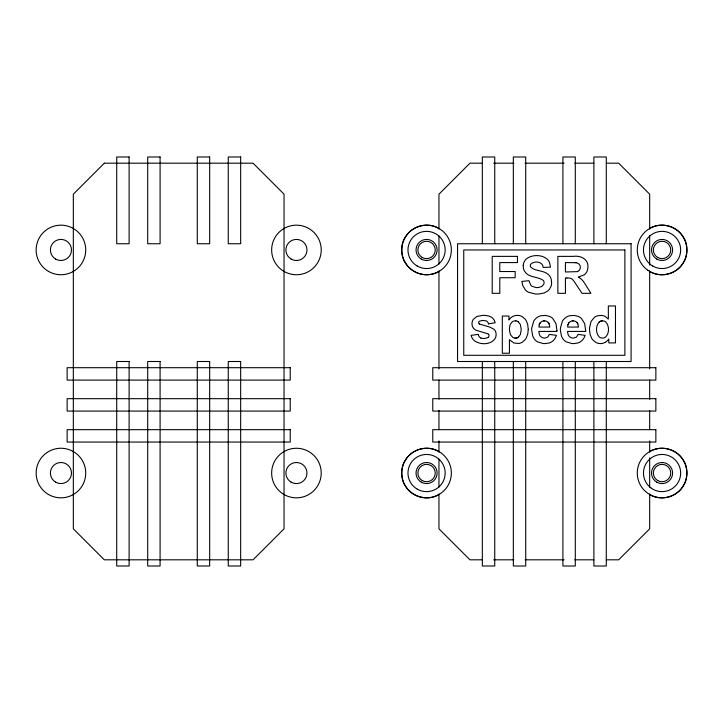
<?xml version="1.0" encoding="UTF-8"?>
<svg xmlns="http://www.w3.org/2000/svg" width="723" height="723" viewBox="0 0 723 723"><rect width="100%" height="100%" fill="white"/><g stroke="black" fill="none" stroke-linecap="round" stroke-linejoin="round"><path stroke-width="1.08" d="M543.823 320.876A5.242 5.242 0 0 0 540.262 322.747A5.395 5.395 0 0 0 539.304 324.51L538.933 327.067L549.823 327.067L549.019 323.588A4.925 4.925 0 0 0 548.188 322.449A5.287 5.287 0 0 0 544.401 320.858M567.998 324.51L567.627 327.067L578.517 327.067L577.713 323.588A4.925 4.925 0 0 0 576.882 322.449A5.287 5.287 0 0 0 573.095 320.858M404.184 239.313C409.833 226.435 427.212 221.13 439.105 228.567M404.184 462.404C409.76 449.724 426.742 444.329 438.626 451.396M684.139 261.22C678.301 273.493 661.681 278.527 650.004 271.604M684.139 484.32C678.228 496.782 661.211 501.726 649.525 494.433M518.662 336.945A4.826 4.826 0 0 1 516.077 338.066A4.781 4.781 0 0 0 518.436 337.135L520.37 334.532L521.111 330.51A23.796 23.796 0 0 0 521.129 328.857L520.352 324.5L518.355 321.862M599.222 322.015C595.508 325.784 595.616 333.222 599.277 336.99A4.907 4.907 0 0 0 601.111 337.912L601.816 338.048A5.992 5.992 0 0 0 602.846 338.084A4.826 4.826 0 0 0 605.287 337.27C609.525 333.728 609.453 325.946 605.829 322.033A5.052 5.052 0 0 0 603.127 320.904A6.055 6.055 0 0 0 602.196 320.885L601.888 320.904A5.07 5.07 0 0 0 599.222 322.015A5.115 5.115 0 0 1 602.196 320.876M488.07 337.514L484.6 338.536A13.068 13.068 0 0 1 483.624 338.545L481.03 338.048M649.525 228.567C661.428 221.13 678.798 226.435 684.446 239.313M439.105 494.433C427.42 501.726 410.402 496.782 404.491 484.32M438.626 271.604C426.95 278.527 410.33 273.493 404.491 261.22M650.004 451.396C661.897 444.329 678.87 449.724 684.446 462.404M488.54 323.859L495.201 322.711L494.207 320.235A8.821 8.821 0 0 0 491.513 317.216L488.621 315.951L484.654 315.391A29.426 29.426 0 0 0 482.603 315.373L476.791 316.502L473.321 319.367A7.284 7.284 0 0 0 472.11 322.395L472.029 323.244A8.929 8.929 0 0 0 472.065 324.627L472.327 325.946A6.624 6.624 0 0 0 473.52 328.233L474.821 329.48A6.805 6.805 0 0 0 475.879 330.167L486.109 333.276A13.068 13.068 0 0 1 487.32 333.61L488.495 334.225M478.21 334.415L471.098 335.336L471.378 336.267A10.285 10.285 0 0 0 474.875 341.093C480.777 344.871 490.565 344.952 494.912 338.771A7.79 7.79 0 0 0 496.068 335.445L496.105 334.993A9.553 9.553 0 0 0 496.077 333.71L495.689 331.839A6.127 6.127 0 0 0 493.899 329.218L489.76 327.085L479.376 323.994M543.542 320.931L543.823 320.904A6.435 6.435 0 0 1 544.681 320.876M572.227 320.931L572.508 320.904A6.435 6.435 0 0 1 573.375 320.876M482.34 163.19L469.95 163.19L438.96 194.18L438.96 229.11M493.61 163.19L513.89 163.19M525.052 163.19L564.03 163.19M574.74 163.19L593.89 163.19M606.29 163.19L618.68 163.19L649.67 194.18L649.67 229.11M566.931 277.957L565.431 277.957L565.431 293.33L557.858 293.33L557.858 256.376L573.484 256.376C580.162 255.282 588.468 258.979 587.926 266.76A13.62 13.62 0 0 1 587.889 267.772L587.582 269.679A9.336 9.336 0 0 1 585.522 273.646A8.703 8.703 0 0 1 584.166 274.867L578.319 277.063A16.909 16.909 0 0 1 582.702 280.578L584.347 282.874A65.07 65.07 0 0 1 585.494 284.618L590.908 293.33L582.033 293.33L574.631 282.16A50.646 50.646 0 0 0 573.917 281.184L573.014 280.054A5.703 5.703 0 0 0 570.357 278.219L569.363 278.084A19.729 19.729 0 0 0 566.931 277.966M482.34 559.81L469.95 559.81L438.96 528.82L438.96 493.89M493.61 559.81L513.89 559.81M525.16 559.81L564.03 559.81M574.74 559.81L593.89 559.81M606.29 559.81L618.68 559.81L649.67 528.82L649.67 493.89M576.583 262.702L565.431 262.576L565.431 271.984L577.135 271.64A3.461 3.461 0 0 0 577.695 271.468M515.165 338.084A5.025 5.025 0 0 1 512.616 337.225L510.42 334.622L509.453 330.149A21.582 21.582 0 0 1 509.435 328.531L510.086 324.754L512.011 322.033A5.142 5.142 0 0 1 514.731 320.904A5.947 5.947 0 0 1 515.662 320.885L515.96 320.904M649.67 235.87L649.67 265.16M649.67 270.8L649.67 368.82M649.67 380.09L649.67 399.25M649.67 410.51L649.67 429.67M649.67 440.94L649.67 452.2M649.67 457.84L649.67 487.13M606.29 243.75L606.29 156.99L593.89 156.99L593.89 243.75M606.29 361.5L606.29 566.01L593.89 566.01L593.89 361.5M575.3 243.75L575.3 156.99L562.91 156.99L562.91 243.75M575.3 361.5L575.3 566.01L562.91 566.01L562.91 361.5M525.72 243.75L525.72 156.99L513.33 156.99L513.33 243.75M525.72 361.5L525.72 566.01L513.33 566.01L513.33 361.5M494.74 243.75L494.74 156.99L482.34 156.99L482.34 243.75M494.74 361.5L494.74 566.01L482.34 566.01L482.34 361.5M438.96 235.87L438.96 264.04M438.96 270.8L438.96 368.82M438.96 380.09L438.96 399.25M438.96 410.51L438.96 429.67M438.96 440.94L438.96 452.2M438.96 458.96L438.96 487.13M404.338 484.473A19.385 13.71 90 0 1 404.021 462.259M404.338 261.374A19.385 13.71 90 0 1 404.021 239.159M684.609 239.159A19.385 13.71 -90 0 1 684.292 261.374M684.609 462.259A19.385 13.71 -90 0 1 684.292 484.473M605.015 342.467A11.071 11.071 0 0 0 608.784 338.979L608.811 342.91L615.472 342.91L615.472 305.956L608.35 305.956L608.35 319.078L605.296 316.538A9.263 9.263 0 0 0 601.771 315.427L597.831 315.716A9.86 9.86 0 0 0 594.378 317.379L591.025 321.491L589.579 327.718A27.628 27.628 0 0 0 589.543 330.212L590.149 334.686L591.676 338.337A11.414 11.414 0 0 0 592.77 339.846L595.86 342.413A9.39 9.39 0 0 0 598.906 343.47L600.56 343.597A9.562 9.562 0 0 0 604.988 342.413M567.907 324.799A5.477 5.477 0 0 1 569.146 322.53M568.956 322.747A5.242 5.242 0 0 1 572.508 320.876M576.882 322.449A5.016 5.016 0 0 1 577.84 323.841M539.222 324.799A5.477 5.477 0 0 1 540.452 322.53M548.197 322.449A5.016 5.016 0 0 1 549.146 323.841M515.662 320.876A4.88 4.88 0 0 1 518.373 321.871M516.077 338.057A5.549 5.549 0 0 1 514.857 338.057M480.967 338.165A5.061 5.061 0 0 1 478.265 334.406M479.385 323.976A1.699 1.699 0 0 1 478.644 322.774A1.817 1.817 0 0 1 479.476 321.211L482.494 320.443L486.064 320.831A3.787 3.787 0 0 1 486.913 321.301A4.564 4.564 0 0 1 488.513 323.868M488.513 334.216A1.979 1.979 0 0 1 488.992 335.49A2.449 2.449 0 0 1 488.088 337.542M576.574 262.774A4.627 4.627 0 0 1 577.569 271.613M575.11 262.612A34.767 34.767 0 0 1 575.915 262.648M556.945 330.429L556.936 331.432L538.807 331.432L539.403 334.532A5.784 5.784 0 0 0 540.56 336.34A5.639 5.639 0 0 0 544.13 338.084A6.796 6.796 0 0 0 544.961 338.084L547.754 337.108L549.363 334.415L556.484 335.336L555.228 338.093A10.872 10.872 0 0 1 549.299 342.973L545.305 343.588A19.602 19.602 0 0 1 543.054 343.524L537.397 341.798A10.375 10.375 0 0 1 535.255 340.072L534.36 338.997A13.014 13.014 0 0 1 532.734 335.951L531.703 330.384A23.922 23.922 0 0 1 531.748 328.052L533.664 321.247A11.803 11.803 0 0 1 535.201 319.168L536.583 317.876A11.216 11.216 0 0 1 540.912 315.734L545.558 315.427L549.48 316.358A11.062 11.062 0 0 1 552.697 318.391L555.96 323.588L556.945 330.429M585.639 330.429L585.63 331.432L567.501 331.432L568.088 334.532A5.784 5.784 0 0 0 569.245 336.34A5.639 5.639 0 0 0 572.824 338.084A6.796 6.796 0 0 0 573.646 338.084L576.439 337.108L578.057 334.415L585.169 335.336L583.922 338.093A10.872 10.872 0 0 1 577.993 342.973L573.999 343.588A19.602 19.602 0 0 1 571.748 343.524L566.091 341.798A10.375 10.375 0 0 1 563.949 340.072L563.045 338.997A13.014 13.014 0 0 1 561.428 335.951L560.397 330.384A23.922 23.922 0 0 1 560.433 328.052L562.358 321.247A11.803 11.803 0 0 1 563.895 319.168L565.278 317.876A11.216 11.216 0 0 1 569.597 315.734L574.243 315.427L578.174 316.358A11.062 11.062 0 0 1 581.382 318.391L584.645 323.588L585.639 330.429M528.251 329.327L527.79 333.981L526.109 338.337A11.351 11.351 0 0 1 525.006 339.846L522.386 342.133A9.544 9.544 0 0 1 518.834 343.47L513.863 343.018L509.426 339.702L509.426 353.24L502.313 353.24L502.313 316.05L508.965 316.05L508.965 319.973A10.285 10.285 0 0 1 512.408 316.674A9.516 9.516 0 0 1 518.337 315.454L518.897 315.499A9.571 9.571 0 0 1 522.431 316.801L525.034 319.051A11.252 11.252 0 0 1 526.127 320.542L527.636 324.121L528.251 329.327M523.226 265.386L523.407 268.215A9.408 9.408 0 0 0 524.509 271.089C528.414 277.994 537.659 276.24 543.335 280.434A3.154 3.154 0 0 1 543.976 281.708L544.058 283.109A3.986 3.986 0 0 1 543.633 284.482L541.798 286.453L538.581 287.501A14.252 14.252 0 0 1 536.086 287.564L532.083 286.317A6.073 6.073 0 0 1 530.664 284.979L528.938 280.705L521.825 281.401L522.792 285.612L525.395 289.941A11.17 11.17 0 0 0 528.341 292.209L535.282 293.972A30.014 30.014 0 0 0 539.259 293.936L544.13 292.996L547.79 290.98A10.131 10.131 0 0 0 549.444 289.236L550.98 286.444A10.664 10.664 0 0 0 551.631 283.434L551.297 279.43L550.203 276.782A10.086 10.086 0 0 0 547.935 274.207C543.009 269.977 535.056 271.55 530.592 266.914A2.639 2.639 0 0 1 530.33 266.028L530.384 265.034A2.54 2.54 0 0 1 530.772 264.157C534.279 260.578 542.837 261.392 543.172 267.393L550.51 267.167L549.516 262.467A10.456 10.456 0 0 0 547.682 259.629C542.277 254.469 532.724 254.351 526.715 258.581A9.363 9.363 0 0 0 524.781 260.759L523.814 262.675A9.544 9.544 0 0 0 523.226 265.386M104.32 163.19L73.33 194.18L73.33 528.82L104.32 559.81L253.05 559.81L284.04 528.82L284.04 194.18L253.05 163.19L104.32 163.19M129.11 156.99L116.71 156.99L116.71 243.75L129.11 243.75L129.11 156.99M160.09 156.99L147.7 156.99L147.7 243.75L160.09 243.75L160.09 156.99M209.67 156.99L197.28 156.99L197.28 243.75L209.67 243.75L209.67 156.99M240.66 156.99L228.26 156.99L228.26 243.75L240.66 243.75L240.66 156.99M631.08 243.75L457.56 243.75L457.56 361.5L631.08 361.5L631.08 243.75M624.88 249.95L463.75 249.95L463.75 355.3L624.88 355.3L624.88 249.95M517.46 256.376L492.209 256.376L492.209 293.33L499.792 293.33L499.792 277.722L515.165 277.722L515.165 271.523L499.792 271.523L499.792 262.576L517.46 262.576L517.46 256.376M129.11 361.5L116.71 361.5L116.71 566.01L129.11 566.01L129.11 361.5M160.09 361.5L147.7 361.5L147.7 566.01L160.09 566.01L160.09 361.5M209.67 361.5L197.28 361.5L197.28 566.01L209.67 566.01L209.67 361.5M240.66 361.5L228.26 361.5L228.26 566.01L240.66 566.01L240.66 361.5M290.23 367.7L67.14 367.7L67.14 380.09L290.23 380.09L290.23 367.7M655.86 367.7L432.77 367.7L432.77 380.09L655.86 380.09L655.86 367.7M290.23 398.68L67.14 398.68L67.14 411.08L290.23 411.08L290.23 398.68M655.86 398.68L432.77 398.68L432.77 411.08L655.86 411.08L655.86 398.68M290.23 429.67L67.14 429.67L67.14 442.06L290.23 442.06L290.23 429.67M655.86 429.67L432.77 429.67L432.77 442.06L655.86 442.06L655.86 429.67M414.18 494.514A24.79 24.79 0 0 0 451.36 473.05A24.79 24.79 0 0 0 414.18 451.577A24.79 24.79 0 0 0 414.18 494.514M422.232 480.56A8.676 8.676 0 0 0 435.246 473.05A8.676 8.676 0 0 0 422.232 465.531A8.676 8.676 0 0 0 422.232 480.56M414.18 271.423A24.79 24.79 0 0 0 451.36 249.95A24.79 24.79 0 0 0 414.18 228.486A24.79 24.79 0 0 0 414.18 271.423M422.232 257.469A8.676 8.676 0 0 0 435.246 249.95A8.676 8.676 0 0 0 422.232 242.44A8.676 8.676 0 0 0 422.232 257.469M647.79 270.221A24.79 24.79 0 0 0 686.751 252.182A24.79 24.79 0 0 0 651.649 227.456A24.79 24.79 0 0 0 647.79 270.221M657.722 257.469A8.676 8.676 0 0 0 670.736 249.95A8.676 8.676 0 0 0 657.722 242.44A8.676 8.676 0 0 0 657.722 257.469M649.67 494.514A24.79 24.79 0 0 0 686.85 473.05A24.79 24.79 0 0 0 649.67 451.577A24.79 24.79 0 0 0 649.67 494.514M657.722 480.56A8.676 8.676 0 0 0 670.736 473.05A8.676 8.676 0 0 0 657.722 465.531A8.676 8.676 0 0 0 657.722 480.56M417.27 489.146A18.59 18.59 0 0 0 445.16 473.05A18.59 18.59 0 0 0 417.27 456.945A18.59 18.59 0 0 0 417.27 489.146M421.301 482.169A10.538 10.538 0 0 0 437.108 473.05A10.538 10.538 0 0 0 421.301 463.922A10.538 10.538 0 0 0 421.301 482.169M417.27 266.055A18.59 18.59 0 0 0 445.16 249.95A18.59 18.59 0 0 0 417.27 233.854A18.59 18.59 0 0 0 417.27 266.055M421.301 259.078A10.538 10.538 0 0 0 437.108 249.95A10.538 10.538 0 0 0 421.301 240.831A10.538 10.538 0 0 0 421.301 259.078M652.77 266.055A18.59 18.59 0 0 0 680.65 249.95A18.59 18.59 0 0 0 652.77 233.854A18.59 18.59 0 0 0 652.77 266.055M656.791 259.078A10.538 10.538 0 0 0 672.598 249.95A10.538 10.538 0 0 0 656.791 240.831A10.538 10.538 0 0 0 656.791 259.078M651.36 488.251A18.59 18.59 0 0 0 680.578 474.722A18.59 18.59 0 0 0 654.252 456.177A18.59 18.59 0 0 0 651.36 488.251M656.791 482.169A10.538 10.538 0 0 0 672.598 473.05A10.538 10.538 0 0 0 656.791 463.922A10.538 10.538 0 0 0 656.791 482.169M284.04 494.514A24.79 24.79 0 0 0 321.22 473.05A24.79 24.79 0 0 0 284.04 451.577A24.79 24.79 0 0 0 284.04 494.514M48.54 271.423A24.79 24.79 0 0 0 85.73 249.95A24.79 24.79 0 0 0 48.54 228.486A24.79 24.79 0 0 0 48.54 271.423M284.04 271.423A24.79 24.79 0 0 0 321.22 249.95A24.79 24.79 0 0 0 284.04 228.486A24.79 24.79 0 0 0 284.04 271.423M48.54 494.514A24.79 24.79 0 0 0 85.73 473.05A24.79 24.79 0 0 0 48.54 451.577A24.79 24.79 0 0 0 48.54 494.514M291.161 482.169A10.538 10.538 0 0 0 306.968 473.05A10.538 10.538 0 0 0 291.161 463.922A10.538 10.538 0 0 0 291.161 482.169M291.161 259.078A10.538 10.538 0 0 0 306.968 249.95A10.538 10.538 0 0 0 291.161 240.831A10.538 10.538 0 0 0 291.161 259.078M55.671 259.078A10.538 10.538 0 0 0 71.478 249.95A10.538 10.538 0 0 0 55.671 240.831A10.538 10.538 0 0 0 55.671 259.078M55.671 482.169A10.538 10.538 0 0 0 71.478 473.05A10.538 10.538 0 0 0 55.671 463.922A10.538 10.538 0 0 0 55.671 482.169"/></g></svg>
